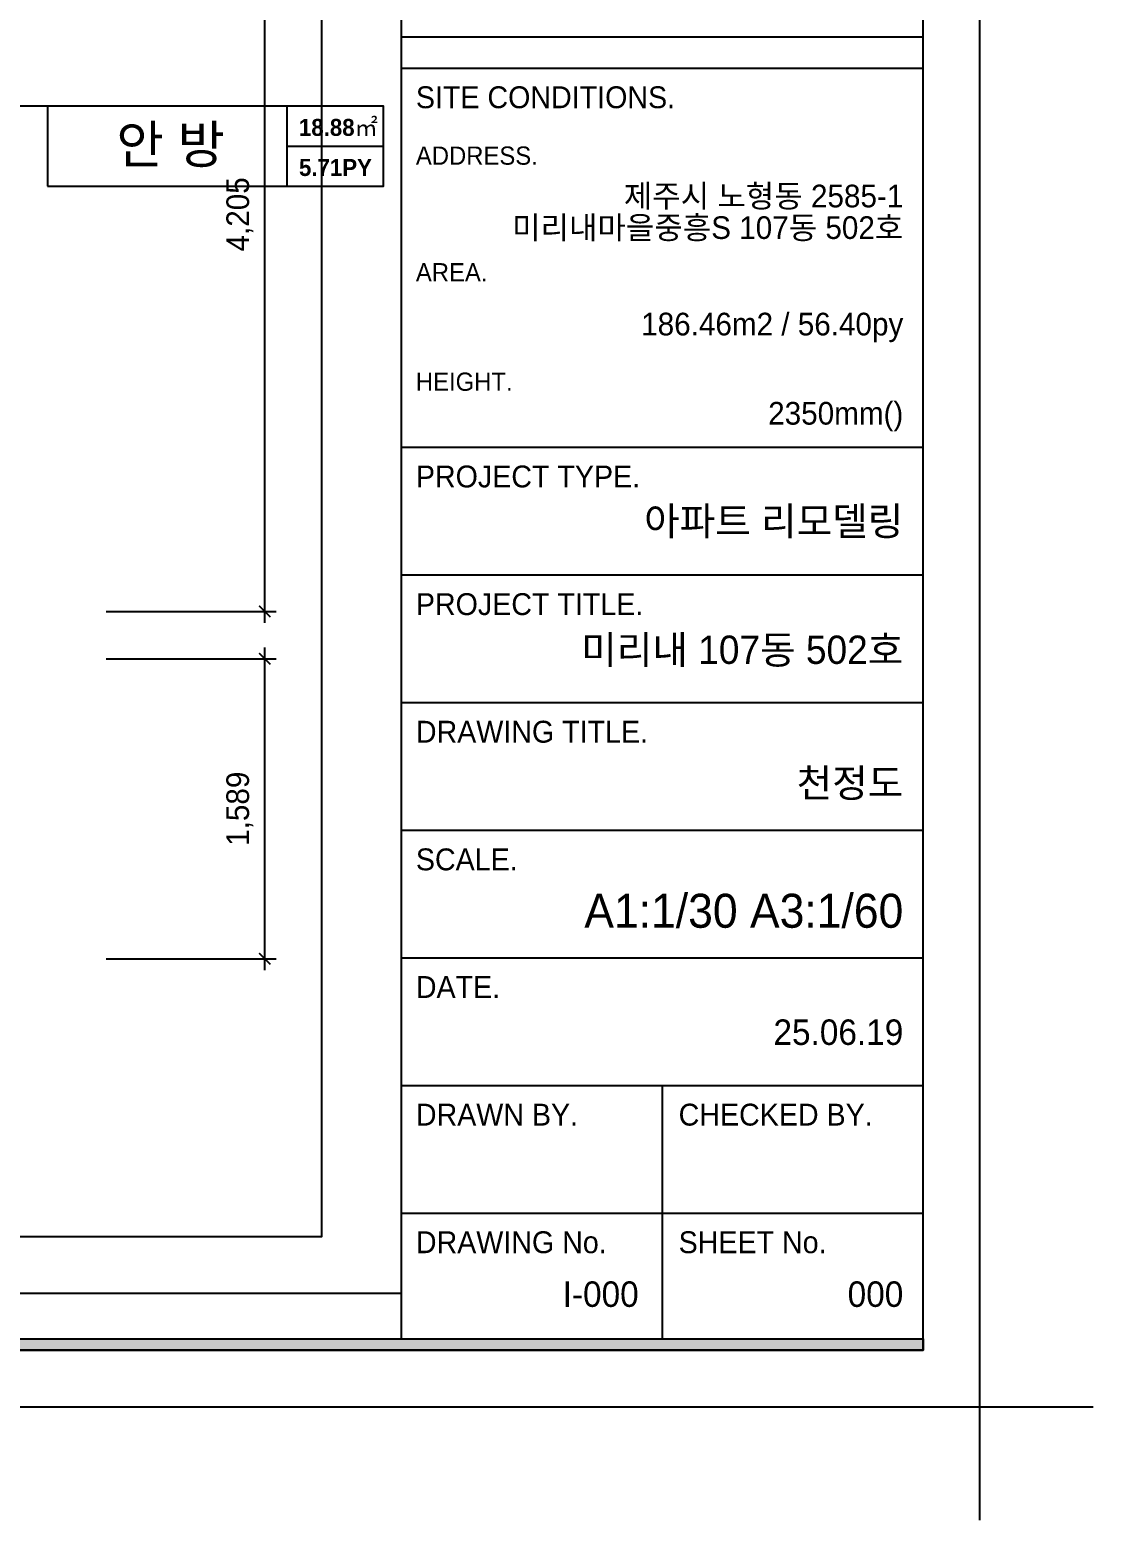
# Model space of a CAD drawing. Header units: millimetres. Extents: x 236955 to 308542, y 30900 to 88969.
# Drawn here: x 302912 to 308542, y 57230 to 65121 of the extents above; entities that cross this region are included whole.
import ezdxf
from ezdxf.enums import TextEntityAlignment as Align

# ---------------------------------------------------------------- set-up
doc = ezdxf.new("R2010")
doc.units = ezdxf.units.MM
doc.header["$LTSCALE"] = 100
doc.header["$PDMODE"] = 3
doc.layers.get('DEFPOINTS').update_dxf_attribs({"color": 248})
for name, color, linetype in [('0-ELC TEXT', 7, 'Continuous'), ('03-TEXT', 3, 'Continuous'), ('07-DIM WAL', 5, 'Continuous'), ('FORM(YOURNAME)-1', 1, 'Continuous'), ('FORM(YOURNAME)-11', 1, 'Continuous')]:
    doc.layers.add(name, color=color, linetype=linetype)
doc.styles.add('HY 울릉도 L', font='')
doc.styles.add('YOURNAME', font='HY울릉도M.TTF')
doc.styles.add('넥슨고딕', font='NEXONLv1GothicBold.ttf')
doc.styles.add('코레일둥고', font='Korail_Round_Gothic_Medium.ttf')
doc.styles.get('HY 울릉도 L').set_extended_font_data('HY울릉도L')
doc.dimstyles.new('60', dxfattribs={"dimscale": 60, "dimtxt": 2, "dimasz": 1, "dimexe": 1, "dimexo": 1, "dimgap": 1, "dimtad": 1, "dimdec": 0, "dimrnd": 0.05, "dimdsep": 46, "dimlunit": 6, "dimtxsty": 'HY 울릉도 L', "dimblk": 'ARCHTICK', "dimcen": 2.5, "dimdle": 1, "dimclrd": 133, "dimclre": 133, "dimclrt": 30, "dimadec": 0, "dimazin": 0, "dimtfac": 1, "dimtdec": 0, "dimtix": 1, "dimtmove": 2, "dimatfit": 3, "dimldrblk": 'ARCHTICK', "dimfxl": 1, "dimlwd": -1, "dimlwe": -1, "dimarcsym": 0})

# ---------------------------------------------------------------- blocks, each defined once
blk = doc.blocks.new('FORM-ELEVATION')
at = {"layer": 'FORM(YOURNAME)-11'}
h = blk.add_hatch(color=256, dxfattribs=at)
h.dxf.hatch_style = 1
h.paths.add_polyline_path([(-10309, 35708), (71691, 35708), (71691, 35508), (-10309, 35508)])
h.paths.add_polyline_path([(-10309, -21492), (71691, -21492), (71691, -21692), (-10309, -21692)])
at = {"layer": 'DEFPOINTS', "color": 158}
for p, q in [((62481, 35508), (62481, -21492)), ((62481, 1486), (71691, 1486)), ((62481, -20692), (-10309, -20692))]:
    blk.add_line(p, q, dxfattribs=at)
for points in [[(-10309, -21692), (71691, -21692), (71691, 35708), (-10309, 35708)], [(-8309, 33708), (61071, 33708), (61071, -19692), (-8309, -19692)]]:
    blk.add_lwpolyline(points, close=True, dxfattribs=at)
at = {"layer": 'DEFPOINTS', "color": 1}
blk.add_lwpolyline([(72691, -24692), (72691, -22692), (74691, -22692)], dxfattribs=at)
at = {"layer": 'FORM(YOURNAME)-11', "color": 14}
for p, q in [((62481, 937), (71691, 937)), ((62481, -5756), (71691, -5756)), ((62481, -8009), (71691, -8009)), ((62481, -10261), (71691, -10261)), ((62481, -12514), (71691, -12514)), ((62481, -14766), (71691, -14766)), ((62481, -17019), (71691, -17019)), ((67086, -17019), (67086, -21492)), ((62481, -19271), (71691, -19271))]:
    blk.add_line(p, q, dxfattribs=at)
at = {"layer": 'FORM(YOURNAME)-11', "color": 250}
blk.add_lwpolyline([(-11309, -22692), (72691, -22692), (72691, 36708), (-11309, 36708)], close=True, dxfattribs=at)
at = {"layer": 'FORM(YOURNAME)-11'}
blk.add_lwpolyline([(-10309, -21492), (71691, -21492), (71691, -21692), (-10309, -21692)], close=True, dxfattribs=at)
at = {"layer": 'FORM(YOURNAME)-11', "color": 14, "style": 'YOURNAME'}
for s, height, p in [('SITE CONDITIONS.', 386.14, (62739, 422)), ('PROJECT TYPE.', 386.14, (62739, -6271)), ('PROJECT TITLE.', 386.14, (62739, -8524)), ('DRAWING TITLE.', 386.14, (62739, -10776)), ('SCALE.', 386.1, (62739, -13029)), ('DATE.', 386.1, (62739, -15281)), ('DRAWN BY.', 386.1, (62739, -17534)), ('CHECKED BY.', 386.14, (67376, -17534)), ('DRAWING No.', 386.14, (62739, -19786)), ('SHEET No.', 386.1, (67376, -19786))]:
    blk.add_text(s, height=height, dxfattribs=at).set_placement(p, align=Align.MIDDLE_LEFT)
at = {"layer": 'FORM(YOURNAME)-11', "color": 251, "style": 'YOURNAME'}
for s, p in [('ADDRESS.', (62739, -608)), ('AREA.', (62739, -2667)), ('HEIGHT.', (62739, -4598))]:
    blk.add_text(s, height=321.8, dxfattribs=at).set_placement(p, align=Align.MIDDLE_LEFT)
at = {"layer": 'FORM(YOURNAME)-11', "color": 3, "style": 'YOURNAME'}
for tag, height, p in [('1', 450, (71041, -1219)), ('2', 450, (71041, -1863)), ('3', 450, (71041, -3150)), ('4', 450, (71041, -5081)), ('5', 515, (71041, -7398)), ('6', 515, (71041, -9650)), ('7', 515, (71041, -11903)), ('8', 515, (71041, -14155)), ('9', 515, (71041, -16408)), ('10', 515, (66791, -18596)), ('11', 515, (71041, -18660)), ('12', 515, (66791, -20848)), ('13', 515, (71041, -20848))]:
    blk.add_attdef(tag, text='', height=height, dxfattribs=at).set_placement(p, align=Align.MIDDLE_RIGHT)
blk = doc.blocks.new('_ArchTick')
at = {"color": 0, "linetype": 'ByBlock', "const_width": 0.15}
blk.add_lwpolyline([(-0.5, -0.5), (0.5, 0.5)], dxfattribs=at)
blk = doc.blocks.new('*D125')
at = {"layer": '07-DIM WAL', "color": 133}
for p, q in [((303315.9, 61791.5), (304215.9, 61791.5)), ((304155.9, 60142.5), (304155.9, 61851.5)), ((303315.9, 60202.5), (304215.9, 60202.5))]:
    blk.add_line(p, q, dxfattribs=at)
at = {"layer": 'DEFPOINTS', "color": 0}
for p in [(303255.9, 61791.5), (304155.9, 61791.5), (303255.9, 60202.5)]:
    blk.add_point(p, dxfattribs=at)
at = {"layer": '07-DIM WAL', "color": 133, "xscale": 60, "yscale": 60, "zscale": 60}
for p, rotation in [((304155.9, 61791.5), 90), ((304155.9, 60202.5), 270)]:
    blk.add_blockref('_ArchTick', p, dxfattribs=dict(at, rotation=rotation))
at = {"layer": '07-DIM WAL', "color": 30, "insert": (304023.9, 60997), "char_height": 120, "attachment_point": 5, "rotation": 90, "style": 'HY 울릉도 L'}
blk.add_mtext('1,589', dxfattribs=at)
blk = doc.blocks.new('*D126')
at = {"layer": '07-DIM WAL', "color": 133}
for p, q in [((304155.9, 61981.5), (304155.9, 66306.5)), ((303315.9, 66246.5), (304215.9, 66246.5)), ((303315.9, 62041.5), (304215.9, 62041.5))]:
    blk.add_line(p, q, dxfattribs=at)
at = {"layer": 'DEFPOINTS', "color": 0}
for p in [(303255.9, 66246.5), (304155.9, 66246.5), (303255.9, 62041.5)]:
    blk.add_point(p, dxfattribs=at)
at = {"layer": '07-DIM WAL', "color": 133, "xscale": 60, "yscale": 60, "zscale": 60}
for p, rotation in [((304155.9, 66246.5), 90), ((304155.9, 62041.5), 270)]:
    blk.add_blockref('_ArchTick', p, dxfattribs=dict(at, rotation=rotation))
at = {"layer": '07-DIM WAL', "color": 30, "insert": (304024, 64144), "char_height": 120, "attachment_point": 5, "rotation": 90, "style": 'HY 울릉도 L'}
blk.add_mtext('4,205', dxfattribs=at)

msp = doc.modelspace()

# ---------------------------------------------------------------- linework, layer by layer
at = {"layer": '0-ELC TEXT'}
for p, q in [((303006.4, 64717.7), (302059.3, 64717.7)), ((304275, 64293.2), (304275, 64717.7)), ((304275, 64505.4), (304784.7, 64505.4))]:
    msp.add_line(p, q, dxfattribs=at)
msp.add_lwpolyline([(303006.4, 64293.2), (304784.7, 64293.2), (304784.7, 64717.7), (303006.4, 64717.7)], close=True, dxfattribs=at)

# ---------------------------------------------------------------- block references
at = {"layer": 'FORM(YOURNAME)-1'}
ref = msp.add_blockref('FORM-ELEVATION', (286134.4, 64637.5), dxfattribs=dict(at, xscale=0.3, yscale=0.3, zscale=0.3))
ref.add_attrib('12', 'I-000', dxfattribs={"layer": 'FORM(YOURNAME)-11', "color": 3, "height": 135, "style": 'YOURNAME'}).set_placement((306135.8, 58426.9), align=Align.MIDDLE_RIGHT)
ref.add_attrib('13', '000', dxfattribs={"layer": 'FORM(YOURNAME)-11', "color": 3, "height": 135, "style": 'YOURNAME'}).set_placement((307536.6, 58426.9), align=Align.MIDDLE_RIGHT)
ref.add_attrib('9', '25.06.19', dxfattribs={"layer": 'FORM(YOURNAME)-11', "color": 3, "height": 135, "style": 'YOURNAME'}).set_placement((307536.6, 59813.9), align=Align.MIDDLE_RIGHT)
ref.add_attrib('8', 'A1:1/30 A3:1/60', dxfattribs={"layer": 'FORM(YOURNAME)-11', "color": 3, "height": 180, "style": 'YOURNAME'}).set_placement((307536.6, 60456.8), align=Align.MIDDLE_RIGHT)
ref.add_attrib('7', '천정도', dxfattribs={"layer": 'FORM(YOURNAME)-11', "color": 3, "height": 150, "style": 'YOURNAME'}).set_placement((307536.6, 61133.3), align=Align.MIDDLE_RIGHT)
ref.add_attrib('6', '미리내 107동 502호', dxfattribs={"layer": 'FORM(YOURNAME)-11', "color": 3, "height": 150, "style": 'YOURNAME'}).set_placement((307536.6, 61838.8), align=Align.MIDDLE_RIGHT)
ref.add_attrib('5', '아파트 리모델링', dxfattribs={"layer": 'FORM(YOURNAME)-11', "color": 3, "height": 150, "style": 'YOURNAME'}).set_placement((307536.6, 62519.5), align=Align.MIDDLE_RIGHT)
ref.add_attrib('1', '제주시 노형동 2585-1', dxfattribs={"layer": 'FORM(YOURNAME)-11', "color": 3, "height": 120, "style": 'YOURNAME'}).set_placement((307536.6, 64241.1), align=Align.MIDDLE_RIGHT)
ref.add_attrib('2', '미리내마을중흥S 107동 502호', dxfattribs={"layer": 'FORM(YOURNAME)-11', "color": 3, "height": 120, "style": 'YOURNAME'}).set_placement((307536.6, 64073.8), align=Align.MIDDLE_RIGHT)
ref.add_attrib('3', '186.46m2 / 56.40py', dxfattribs={"layer": 'FORM(YOURNAME)-11', "color": 3, "height": 120, "style": 'YOURNAME'}).set_placement((307536.6, 63563.2), align=Align.MIDDLE_RIGHT)
ref.add_attrib('4', '2350mm()', dxfattribs={"layer": 'FORM(YOURNAME)-11', "color": 3, "height": 120, "style": 'YOURNAME'}).set_placement((307536.6, 63090.8), align=Align.MIDDLE_RIGHT)

# ---------------------------------------------------------------- texts
at = {"layer": '03-TEXT'}
for s, height, style, p in [('안 방', 200, '코레일둥고', (303657.8, 64414.6)), ('18.88㎡', 90, '넥슨고딕', (304545.8, 64559.5)), ('5.71PY', 90, '넥슨고딕', (304530.4, 64347.3))]:
    msp.add_text(s, height=height, dxfattribs=dict(at, style=style)).set_placement(p, align=Align.CENTER)

# ---------------------------------------------------------------- dimensions: what is measured, and where the dimension line sits
at = {"layer": '07-DIM WAL'}
for base, p1, p2, picture, middle in [((304155.9, 66246.5), (303255.9, 62041.5), (303255.9, 66246.5), '*D126', (304024, 64144)), ((304155.9, 61791.5), (303255.9, 60202.5), (303255.9, 61791.5), '*D125', (304023.9, 60997))]:
    dim = msp.add_linear_dim(base=base, p1=p1, p2=p2, angle=90, dimstyle='60', dxfattribs=at)
    dim.commit()
    dim.dimension.update_dxf_attribs({"geometry": picture, "text_midpoint": middle})

doc.saveas('drawing.dxf')
